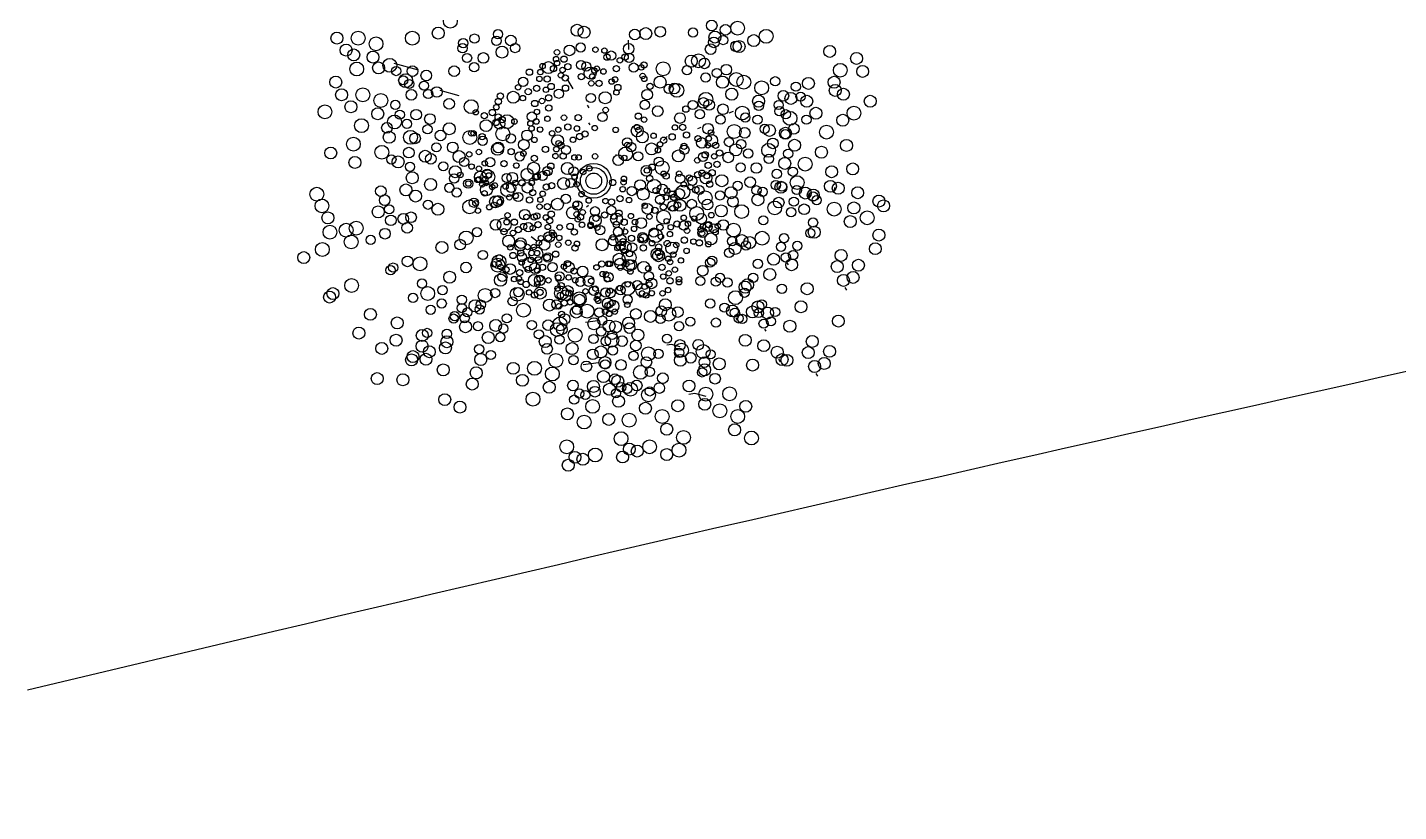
# Model space of a CAD drawing. Header units: millimetres. Extents: x 441061 to 442903, y 4515148 to 4515613.
# Drawn here: x 442607.2048 to 442607.6461, y 4515551.5268 to 4515551.7792 of the extents above; entities that cross this region are included whole.
import ezdxf

# ---------------------------------------------------------------- set-up
doc = ezdxf.new("R2010")
doc.units = ezdxf.units.MM
doc.linetypes.add('CONTINUA', pattern=[0])
doc.layers.add('01_piscinas', color=254, linetype='Continuous')

# ---------------------------------------------------------------- blocks, each defined once
blk = doc.blocks.new('A$C21391103')
at = {"layer": '01_piscinas'}
for p, q in [((174.3888, 95.1399), (174.3876, 95.1638)), ((173.8472, 95.0863), (173.7842, 95.1038)), ((174.2448, 95.0383), (174.2301, 95.0642)), ((173.9513, 95.0205), (173.9028, 95.034)), ((174.2811, 94.9963), (174.2853, 94.9895)), ((174.4551, 94.9979), (174.4551, 94.9979)), ((174.5369, 94.9944), (174.5385, 94.9938)), ((174.647, 94.9766), (174.6577, 94.9813)), ((174.2851, 94.9513), (174.2883, 94.9461)), ((174.5665, 94.9362), (174.5747, 94.9397)), ((174.4778, 94.9051), (174.4873, 94.9156)), ((174.3555, 94.8696), (174.3546, 94.8661)), ((174.5868, 94.8765), (174.5883, 94.8759)), ((174.7257, 94.7751), (174.7242, 94.7647)), ((174.7754, 94.7885), (174.7739, 94.7781)), ((174.854, 94.7673), (174.852, 94.7537)), ((174.9185, 94.7847), (174.9165, 94.7711)), ((174.2849, 94.7378), (174.2799, 94.7341)), ((174.4669, 94.7455), (174.4718, 94.7436)), ((174.3583, 94.7095), (174.3568, 94.699)), ((174.1373, 94.6581), (174.1518, 94.6471)), ((174.3763, 94.6819), (174.3743, 94.6683)), ((174.4661, 94.6115), (174.4611, 94.6078)), ((174.4925, 94.5964), (174.4875, 94.5926)), ((174.7953, 94.5904), (174.7985, 94.5852)), ((174.9444, 94.5271), (174.9486, 94.5203)), ((174.3035, 94.5006), (174.3027, 94.497)), ((174.418, 94.5051), (174.4171, 94.5016)), ((174.2771, 94.4379), (174.3076, 94.442)), ((174.3227, 94.4577), (174.3218, 94.4542)), ((174.6641, 94.4482), (174.6673, 94.443)), ((174.7381, 94.4199), (174.7413, 94.4147)), ((174.2707, 94.3288), (174.3104, 94.3342)), ((174.7738, 94.3423), (174.778, 94.3355)), ((174.87, 94.3055), (174.8742, 94.2987)), ((172.8401, 93.4911), (173.4746, 93.642, 0))]:
    blk.add_line(p, q, dxfattribs=at)
at = {"layer": '01_piscinas', "elevation": 0}
blk.add_lwpolyline([(173.4746, 93.642, -0.005815), (178.7005, 94.8128, -0.006954), (182.2422, 95.3973)], format="xyb", dxfattribs=at)
at = {"layer": '01_piscinas'}
for points in [[(190.3126, 94.6555, 0.016487), (186.4521, 94.3256, 0.014757), (179.0139, 93.2187, 0.006475), (173.2372, 91.9157, 0.008166), (166.0036, 90.06, 0.021654), (156.8841, 86.9453, 0.020322), (148.6004, 83.3147, 0.00713), (143.0416, 80.4542, 0.000222), (142.87, 80.3626), (141.5808, 79.6632), (140.2919, 78.9639, 0.002681), (138.2393, 77.8181), (131.3377, 73.999), (128.7227, 72.556), (120.8084, 68.1886), (115.8655, 65.4489), (102.6963, 58.1499), (102.5823, 58.0861), (113.3642, 40.0897)], [(190.3106, 94.5803, 0.016462), (186.461, 94.2511, 0.014755), (179.0282, 93.145, 0.006474), (173.2547, 91.8428, 0.008165), (166.024, 89.9878, 0.021653), (156.9114, 86.8754, 0.020322), (148.6335, 83.2474, 0.00713), (143.0769, 80.388, 0.000222), (142.9055, 80.2966), (141.6165, 79.5973), (140.3279, 78.8981, 0.002681), (138.276, 77.7527), (131.374, 73.9334), (128.7589, 72.4903), (120.8447, 68.1229), (115.9019, 65.3834), (102.7328, 58.0844), (102.6863, 58.0584), (113.4285, 40.1282)]]:
    blk.add_lwpolyline(points, format="xyb", dxfattribs=at)
for points in [[(174.2126, 94.5294), (174.2056, 94.5414), (174.2056, 94.5414), (174.2002, 94.5456)], [(174.5208, 94.374), (174.4982, 94.38), (174.4982, 94.38), (174.4867, 94.3785)], [(174.5876, 94.2459), (174.5582, 94.2536), (174.5582, 94.2536), (174.5433, 94.2516)]]:
    blk.add_lwpolyline(points, dxfattribs=at)
for centre, radius in [((173.9289, 95.2129), 0.0178), ((173.6369, 95.1691), 0.0154), ((173.6916, 95.1691), 0.0178), ((173.8311, 95.169), 0.0178), ((173.8979, 95.182), 0.0154), ((174.0516, 95.1791), 0.0119), ((174.2554, 95.1894), 0.0154), ((174.2734, 95.1841), 0.0154), ((174.4041, 95.1783), 0.0137), ((174.432, 95.1808), 0.0154), ((174.4696, 95.1856), 0.0137), ((174.5537, 95.1834), 0.0119), ((174.602, 95.2017), 0.0137), ((174.6102, 95.1719), 0.0154), ((174.6375, 95.1905), 0.0137), ((174.6686, 95.1948), 0.0178), ((174.7421, 95.1738), 0.0178), ((173.6607, 95.1382), 0.0154), ((173.7377, 95.1545), 0.0178), ((173.9604, 95.1431), 0.0119), ((173.9622, 95.1562), 0.0119), ((173.9911, 95.1679), 0.0119), ((174.0477, 95.1623), 0.0119), ((174.062, 95.133), 0.0154), ((174.0848, 95.1629), 0.0137), ((174.0957, 95.1435), 0.0119), ((174.2359, 95.1375), 0.0137), ((174.2646, 95.1449), 0.0119), ((174.3026, 95.1395), 0.00702), ((174.3881, 95.1417), 0.0137), ((174.5992, 95.1406), 0.0137), ((174.6074, 95.1582), 0.0137), ((174.6314, 95.1641), 0.0119), ((174.6646, 95.1479), 0.0137), ((174.6726, 95.1475), 0.0154), ((174.7102, 95.1627), 0.0154), ((174.9057, 95.1349), 0.0154), ((173.6803, 95.1259), 0.0154), ((173.7298, 95.1202), 0.0154), ((173.773, 95.0991), 0.0178), ((173.972, 95.118), 0.0119), ((174.0141, 95.118), 0.0137), ((174.2014, 95.115), 0.00702), ((174.2037, 95.1326), 0.00702), ((174.2038, 95.1047), 0.00702), ((174.2214, 95.115), 0.00808), ((174.2653, 95.0999), 0.0119), ((174.3258, 95.137), 0.00702), ((174.3325, 95.1201), 0.00808), ((174.3432, 95.1241), 0.0119), ((174.3654, 95.1119), 0.00702), ((174.379, 95.1204), 0.00808), ((174.3895, 95.1184), 0.0119), ((174.5492, 95.1098), 0.0154), ((174.5681, 95.1108), 0.0178), ((174.5832, 95.104), 0.0137), ((174.9749, 95.1169), 0.0154), ((173.6879, 95.0896), 0.0178), ((173.7442, 95.0924), 0.0154), ((173.7895, 95.0843), 0.0119), ((173.8141, 95.0596), 0.0178), ((173.8316, 95.0842), 0.0137), ((173.867, 95.073), 0.0137), ((173.9389, 95.0842), 0.0137), ((173.9903, 95.0942), 0.0119), ((174.1327, 95.0814), 0.00808), ((174.1607, 95.0817), 0.00702), ((174.1664, 95.0971), 0.00702), ((174.1814, 95.0933), 0.0154), ((174.1946, 95.0906), 0.00808), ((174.2136, 95.0733), 0.00702), ((174.2179, 95.0869), 0.00702), ((174.225, 95.0662), 0.00808), ((174.2315, 95.0955), 0.00808), ((174.2662, 95.07), 0.00808), ((174.2791, 95.0958), 0.0119), ((174.2887, 95.0791), 0.0154), ((174.2942, 95.0703), 0.00702), ((174.2999, 95.0857), 0.00702), ((174.3061, 95.0905), 0.00702), ((174.3231, 95.0832), 0.00702), ((174.3565, 95.0906), 0.00808), ((174.4011, 95.0932), 0.0119), ((174.4207, 95.0936), 0.00702), ((174.4241, 95.0717), 0.00702), ((174.4276, 95.0997), 0.00808), ((174.4769, 95.0901), 0.0178), ((174.5382, 95.0864), 0.0119), ((174.5862, 95.0676), 0.0119), ((174.6151, 95.0793), 0.0119), ((174.6396, 95.0879), 0.0137), ((174.6651, 95.0625), 0.0178), ((174.9329, 95.0864), 0.0178), ((174.9906, 95.0835), 0.0154), ((173.634, 95.0559), 0.0154), ((173.7038, 95.0232), 0.0178), ((173.8078, 95.0605), 0.0119), ((173.8229, 95.051), 0.0119), ((173.861, 95.0466), 0.0119), ((173.8942, 95.0304), 0.0137), ((174.1034, 95.0425), 0.00702), ((174.1165, 95.0565), 0.0119), ((174.1295, 95.0311), 0.00808), ((174.1515, 95.0397), 0.00808), ((174.1584, 95.0641), 0.00702), ((174.1749, 95.036), 0.00702), ((174.1783, 95.0641), 0.00808), ((174.1885, 95.0446), 0.00808), ((174.2255, 95.0403), 0.00808), ((174.2919, 95.0527), 0.00702), ((174.3118, 95.0527), 0.00808), ((174.3444, 95.0572), 0.00702), ((174.3531, 95.0626), 0.00702), ((174.3602, 95.0419), 0.00808), ((174.4282, 95.0642), 0.00702), ((174.4431, 95.0451), 0.00808), ((174.4691, 95.0558), 0.0154), ((174.4913, 95.0386), 0.0119), ((174.5058, 95.0394), 0.0137), ((174.5123, 95.0347), 0.0178), ((174.6297, 95.0557), 0.0154), ((174.6535, 95.0248), 0.0154), ((174.6845, 95.0557), 0.0178), ((174.7305, 95.0411), 0.0178), ((174.7655, 95.058), 0.0119), ((174.8187, 95.0441), 0.0119), ((174.8508, 95.0526), 0.0154), ((174.9172, 95.0555), 0.0154), ((174.9199, 95.0346), 0.0154), ((174.941, 95.0245), 0.0154), ((173.6491, 95.0232), 0.0154), ((173.6729, 94.9923), 0.0154), ((173.7499, 95.0086), 0.0178), ((173.7873, 94.9972), 0.0119), ((173.8287, 95.0231), 0.0137), ((173.8721, 95.0252), 0.0119), ((173.9258, 95), 0.0137), ((173.9828, 94.9926), 0.0178), ((174.0523, 95.0059), 0.00808), ((174.0578, 95.0198), 0.00808), ((174.0908, 95.0167), 0.0154), ((174.1156, 95.0146), 0.00702), ((174.1464, 95.0007), 0.00808), ((174.1649, 95.0071), 0.00702), ((174.182, 95.0154), 0.00808), ((174.2083, 95.0259), 0.0119), ((174.2909, 95.015), 0.0119), ((174.3276, 95.0155), 0.0154), ((174.3566, 95.0293), 0.00702), ((174.4296, 94.9971), 0.0119), ((174.4357, 95.0235), 0.0137), ((174.5532, 94.997), 0.0119), ((174.5805, 95.0022), 0.0137), ((174.5867, 95.0117), 0.0178), ((174.5953, 94.997), 0.0137), ((174.7227, 95.0068), 0.0154), ((174.7233, 94.9946), 0.0119), ((174.7744, 94.9968), 0.0119), ((174.7865, 95.0206), 0.0137), ((174.8057, 95.0139), 0.0154), ((174.8308, 95.0184), 0.0119), ((174.8465, 95.0066), 0.0154), ((175.0102, 95.0065), 0.0154), ((173.6061, 94.9792), 0.0178), ((173.742, 94.9743), 0.0154), ((173.7852, 94.9532), 0.0178), ((173.7989, 94.972), 0.0119), ((173.841, 94.972), 0.0137), ((173.8764, 94.9608), 0.0137), ((173.9944, 94.9782), 0.00702), ((174.0165, 94.9694), 0.00808), ((174.0372, 94.9775), 0.00808), ((174.0473, 94.9911), 0.00702), ((174.0522, 94.9657), 0.00808), ((174.0751, 94.954), 0.0178), ((174.1386, 94.967), 0.0119), ((174.1519, 94.9792), 0.00702), ((174.1791, 94.9614), 0.00702), ((174.1825, 94.9894), 0.00808), ((174.2217, 94.9643), 0.00702), ((174.2582, 94.9644), 0.00808), ((174.3208, 94.9661), 0.0119), ((174.329, 94.9841), 0.00702), ((174.4128, 94.9681), 0.00808), ((174.4629, 94.9809), 0.0137), ((174.5201, 94.9632), 0.0137), ((174.5353, 94.9863), 0.00808), ((174.5715, 94.9732), 0.0119), ((174.6247, 94.9594), 0.0119), ((174.6308, 94.9858), 0.0137), ((174.6807, 94.9762), 0.0178), ((174.6886, 94.9648), 0.0119), ((174.72, 94.9592), 0.0119), ((174.7764, 94.9808), 0.0119), ((174.7927, 94.973), 0.0119), ((174.8035, 94.9626), 0.0178), ((174.8459, 94.9592), 0.0119), ((174.8703, 94.9756), 0.0154), ((174.9395, 94.9576), 0.0154), ((174.9682, 94.976), 0.0178), ((173.7001, 94.9437), 0.0178), ((173.7658, 94.9382), 0.0137), ((173.8172, 94.9482), 0.0119), ((173.8704, 94.9344), 0.0119), ((173.9263, 94.9356), 0.0154), ((174.0209, 94.9437), 0.0154), ((174.0467, 94.9518), 0.00808), ((174.0556, 94.9484), 0.0137), ((174.0641, 94.9226), 0.0178), ((174.0623, 94.959), 0.00808), ((174.094, 94.9544), 0.00702), ((174.1352, 94.9495), 0.00702), ((174.1381, 94.9364), 0.00702), ((174.1504, 94.9544), 0.00702), ((174.1601, 94.9337), 0.00702), ((174.2068, 94.9332), 0.00702), ((174.2315, 94.9401), 0.00808), ((174.2548, 94.9364), 0.00702), ((174.3008, 94.9375), 0.00702), ((174.3546, 94.9329), 0.00702), ((174.4103, 94.9303), 0.0154), ((174.4094, 94.94), 0.00702), ((174.4134, 94.9325), 0.00702), ((174.4279, 94.9592), 0.00702), ((174.5071, 94.9392), 0.00702), ((174.527, 94.9392), 0.00808), ((174.5925, 94.9359), 0.0137), ((174.6599, 94.9286), 0.0178), ((174.6869, 94.9254), 0.0137), ((174.7383, 94.9354), 0.0119), ((174.7507, 94.9315), 0.0154), ((174.7916, 94.9242), 0.0154), ((174.7915, 94.9216), 0.0119), ((174.8136, 94.9357), 0.0137), ((174.8975, 94.9271), 0.0178), ((173.6793, 94.8961), 0.0178), ((173.7715, 94.9138), 0.0154), ((173.8263, 94.9137), 0.0178), ((173.8381, 94.9109), 0.0137), ((173.8931, 94.8878), 0.0119), ((173.9036, 94.9182), 0.0137), ((173.9352, 94.8878), 0.0137), ((173.979, 94.9131), 0.0178), ((173.9831, 94.924), 0.00702), ((173.9888, 94.9241), 0.00702), ((174.0122, 94.9046), 0.0119), ((174.0109, 94.9154), 0.00808), ((174.0504, 94.8831), 0.0154), ((174.0527, 94.8873), 0.0137), ((174.0849, 94.9108), 0.0119), ((174.1182, 94.8946), 0.0137), ((174.1266, 94.9188), 0.0137), ((174.1456, 94.907), 0.00702), ((174.1911, 94.9238), 0.00702), ((174.2052, 94.9049), 0.0154), ((174.2075, 94.8984), 0.00702), ((174.2139, 94.8927), 0.00808), ((174.2448, 94.9074), 0.00702), ((174.2619, 94.9157), 0.00808), ((174.2755, 94.9223), 0.00808), ((174.3844, 94.9006), 0.0119), ((174.3846, 94.8938), 0.00702), ((174.3944, 94.8885), 0.0119), ((174.4233, 94.9147), 0.0154), ((174.447, 94.8837), 0.0154), ((174.4521, 94.9176), 0.00702), ((174.4691, 94.8958), 0.00702), ((174.4782, 94.9062), 0.00808), ((174.5002, 94.9148), 0.00808), ((174.5307, 94.8904), 0.00808), ((174.5371, 94.9197), 0.00808), ((174.5664, 94.9102), 0.00808), ((174.5765, 94.8993), 0.0137), ((174.5921, 94.8929), 0.00702), ((174.6015, 94.9058), 0.0154), ((174.5944, 94.9105), 0.00702), ((174.6, 94.9259), 0.00702), ((174.612, 94.8929), 0.00808), ((174.6463, 94.9015), 0.0119), ((174.6777, 94.8959), 0.0119), ((174.7485, 94.8802), 0.0178), ((174.7592, 94.8981), 0.0137), ((174.8153, 94.8932), 0.0154), ((174.949, 94.8927), 0.0154), ((173.6209, 94.8733), 0.0154), ((173.6833, 94.8489), 0.0154), ((173.7527, 94.8752), 0.0178), ((173.7772, 94.8567), 0.0119), ((173.7946, 94.8503), 0.0154), ((173.8221, 94.8743), 0.0137), ((173.8645, 94.8648), 0.0154), ((173.8786, 94.8582), 0.0137), ((173.9515, 94.8641), 0.0154), ((173.9775, 94.87), 0.00702), ((174.0026, 94.8759), 0.00702), ((174.0856, 94.8767), 0.00808), ((174.1076, 94.8643), 0.0119), ((174.1173, 94.872), 0.00702), ((174.1452, 94.8598), 0.00808), ((174.1739, 94.8827), 0.00808), ((174.1996, 94.8654), 0.00702), ((174.2019, 94.883), 0.00702), ((174.2195, 94.8654), 0.00808), ((174.2267, 94.881), 0.0119), ((174.2485, 94.8619), 0.00702), ((174.259, 94.8618), 0.00702), ((174.3016, 94.8646), 0.00702), ((174.3613, 94.8547), 0.0137), ((174.3802, 94.8707), 0.0178), ((174.3766, 94.8608), 0.00702), ((174.4127, 94.8647), 0.0119), ((174.4659, 94.8509), 0.0119), ((174.4634, 94.8805), 0.00702), ((174.5162, 94.8657), 0.0154), ((174.5316, 94.8817), 0.0119), ((174.5795, 94.8629), 0.0119), ((174.5852, 94.8685), 0.00808), ((174.6085, 94.8648), 0.00702), ((174.6221, 94.8734), 0.00808), ((174.6446, 94.862), 0.0137), ((174.6639, 94.8814), 0.0154), ((174.696, 94.872), 0.0119), ((174.7492, 94.8582), 0.0119), ((174.7989, 94.8716), 0.0119), ((174.8426, 94.8447), 0.0178), ((174.8845, 94.8753), 0.0154), ((173.8252, 94.8379), 0.0119), ((173.9108, 94.839), 0.0119), ((173.9416, 94.825), 0.0154), ((173.9646, 94.8502), 0.0119), ((173.9837, 94.8383), 0.00702), ((174.0024, 94.8331), 0.00702), ((174.0254, 94.8122), 0.0178), ((174.0176, 94.8465), 0.00702), ((174.0239, 94.8196), 0.0119), ((174.0315, 94.8496), 0.0119), ((174.0673, 94.8456), 0.00808), ((174.099, 94.841), 0.00702), ((174.1268, 94.8181), 0.0154), ((174.1434, 94.8342), 0.0154), ((174.1791, 94.8266), 0.0119), ((174.1778, 94.822), 0.00702), ((174.1876, 94.8393), 0.00808), ((174.2304, 94.8334), 0.0154), ((174.246, 94.826), 0.0119), ((174.2982, 94.8014), 0.0447), ((174.2982, 94.8014), 0.0344), ((174.271, 94.8242), 0.00702), ((174.2867, 94.8335), 0.00702), ((174.4336, 94.8274), 0.0137), ((174.4351, 94.8283), 0.00702), ((174.4487, 94.8368), 0.00808), ((174.4743, 94.8352), 0.0178), ((174.5179, 94.8202), 0.00702), ((174.5649, 94.8543), 0.00702), ((174.5769, 94.8213), 0.00808), ((174.5929, 94.8418), 0.00808), ((174.603, 94.8223), 0.00808), ((174.6157, 94.8441), 0.00808), ((174.6764, 94.8362), 0.0119), ((174.717, 94.8347), 0.0137), ((174.7694, 94.8195), 0.0119), ((174.7899, 94.8466), 0.0154), ((174.811, 94.8251), 0.0119), ((174.9108, 94.825), 0.0154), ((174.9649, 94.8322), 0.0154), ((173.8147, 94.7782), 0.0154), ((173.8308, 94.8095), 0.0154), ((173.878, 94.7922), 0.0154), ((173.9263, 94.7836), 0.0119), ((173.9387, 94.8077), 0.0119), ((173.955, 94.817), 0.00702), ((173.975, 94.7944), 0.0119), ((173.9752, 94.7947), 0.00702), ((174.0066, 94.8112), 0.0154), ((173.9989, 94.804), 0.00702), ((174.0028, 94.8055), 0.00702), ((174.0114, 94.7925), 0.00702), ((174.0217, 94.7785), 0.0154), ((174.0191, 94.8066), 0.00702), ((174.0204, 94.7961), 0.00702), ((174.028, 94.8154), 0.00702), ((174.0369, 94.7858), 0.00702), ((174.0433, 94.7898), 0.00702), ((174.0764, 94.7785), 0.0178), ((174.0739, 94.8089), 0.0119), ((174.0711, 94.7868), 0.00702), ((174.0855, 94.7838), 0.0119), ((174.0884, 94.8097), 0.0137), ((174.0963, 94.7963), 0.00702), ((174.1133, 94.7965), 0.00808), ((174.1276, 94.7838), 0.0137), ((174.1387, 94.7964), 0.00702), ((174.1489, 94.8111), 0.00808), ((174.1526, 94.8129), 0.00808), ((174.1664, 94.8142), 0.0119), ((174.1763, 94.7856), 0.00808), ((174.1898, 94.789), 0.00808), ((174.2205, 94.7944), 0.0154), ((174.2384, 94.796), 0.0119), ((174.2488, 94.8121), 0.00702), ((174.2542, 94.7925), 0.00702), ((174.2982, 94.8014), 0.0203), ((174.3469, 94.7973), 0.00808), ((174.3749, 94.7976), 0.00702), ((174.3758, 94.8068), 0.00702), ((174.4177, 94.7908), 0.0137), ((174.4422, 94.8076), 0.00808), ((174.4535, 94.7876), 0.0178), ((174.4749, 94.7794), 0.0137), ((174.4783, 94.8198), 0.00702), ((174.4847, 94.8141), 0.00808), ((174.5205, 94.8073), 0.0119), ((174.5301, 94.7923), 0.00702), ((174.5441, 94.8088), 0.00808), ((174.5519, 94.8017), 0.0119), ((174.5471, 94.7851), 0.00702), ((174.5661, 94.8174), 0.00808), ((174.5872, 94.8091), 0.0154), ((174.5894, 94.8137), 0.00702), ((174.5965, 94.7931), 0.00808), ((174.628, 94.8019), 0.0154), ((174.6688, 94.7889), 0.0119), ((174.701, 94.7981), 0.0137), ((174.7669, 94.7907), 0.0119), ((174.78, 94.7851), 0.0154), ((174.7826, 94.7868), 0.0119), ((174.8218, 94.7971), 0.0178), ((174.9075, 94.7875), 0.0154), ((174.9279, 94.7825), 0.0154), ((173.5853, 94.7671), 0.0178), ((173.7499, 94.775), 0.0137), ((173.7599, 94.7518), 0.0137), ((173.8396, 94.7624), 0.0154), ((173.9454, 94.7714), 0.0119), ((173.9896, 94.7452), 0.0119), ((174.0169, 94.7695), 0.00702), ((174.0455, 94.7476), 0.0154), ((174.0524, 94.7499), 0.0137), ((174.081, 94.759), 0.00702), ((174.0972, 94.7629), 0.00702), ((174.1038, 94.76), 0.0119), ((174.1329, 94.7525), 0.00808), ((174.1408, 94.7709), 0.00808), ((174.1609, 94.7528), 0.00702), ((174.1666, 94.7682), 0.00702), ((174.2048, 94.7412), 0.0154), ((174.2263, 94.7551), 0.0119), ((174.2668, 94.7673), 0.00702), ((174.2855, 94.7508), 0.00702), ((174.3658, 94.7556), 0.00808), ((174.3726, 94.78), 0.00702), ((174.3891, 94.7519), 0.00702), ((174.3961, 94.7753), 0.0119), ((174.4255, 94.7674), 0.0154), ((174.4588, 94.7762), 0.00808), ((174.4689, 94.753), 0.0119), ((174.4845, 94.7589), 0.00702), ((174.4868, 94.7766), 0.00702), ((174.5004, 94.7673), 0.00808), ((174.5044, 94.7589), 0.00808), ((174.5188, 94.7679), 0.0137), ((174.5279, 94.7729), 0.0178), ((174.561, 94.7784), 0.00808), ((174.5702, 94.7779), 0.0119), ((174.585, 94.7579), 0.0178), ((174.6234, 94.7641), 0.0119), ((174.6518, 94.7709), 0.0154), ((174.6566, 94.7479), 0.0137), ((174.7173, 94.7773), 0.0119), ((174.721, 94.7529), 0.0154), ((174.733, 94.7734), 0.0119), ((174.7744, 94.7456), 0.0137), ((174.8134, 94.748), 0.0119), ((174.821, 94.778), 0.0119), ((174.843, 94.7701), 0.0154), ((174.8634, 94.7651), 0.0154), ((174.863, 94.7613), 0.0119), ((174.8722, 94.7519), 0.0119), ((174.9778, 94.771), 0.0154), ((175.0325, 94.7493), 0.0154), ((173.5984, 94.737), 0.0178), ((173.6136, 94.7063), 0.0154), ((173.7432, 94.7217), 0.0154), ((173.7716, 94.7282), 0.0119), ((173.8279, 94.7078), 0.0137), ((173.8713, 94.7401), 0.0119), ((173.897, 94.7284), 0.0154), ((173.9786, 94.7345), 0.0178), ((173.9935, 94.7436), 0.00702), ((173.9999, 94.7247), 0.00702), ((174.0292, 94.7337), 0.00702), ((174.0418, 94.7397), 0.00702), ((174.0566, 94.747), 0.00702), ((174.1206, 94.7145), 0.0137), ((174.1586, 94.7352), 0.00702), ((174.1785, 94.7352), 0.00808), ((174.1887, 94.7157), 0.00808), ((174.2436, 94.7192), 0.0154), ((174.2562, 94.7382), 0.0119), ((174.2522, 94.7415), 0.00702), ((174.2543, 94.7155), 0.00702), ((174.2696, 94.7204), 0.00702), ((174.3014, 94.7232), 0.0119), ((174.3261, 94.7134), 0.00808), ((174.3283, 94.7495), 0.00702), ((174.3434, 94.7258), 0.0119), ((174.3438, 94.747), 0.00808), ((174.363, 94.7183), 0.00808), ((174.4295, 94.7374), 0.00702), ((174.4366, 94.7295), 0.0137), ((174.4556, 94.7259), 0.00808), ((174.4781, 94.708), 0.0178), ((174.4776, 94.7345), 0.00808), ((174.5021, 94.7368), 0.0137), ((174.501, 94.7309), 0.00702), ((174.5201, 94.7385), 0.0154), ((174.5145, 94.7394), 0.00808), ((174.5506, 94.7421), 0.0119), ((174.5632, 94.7174), 0.0178), ((174.5912, 94.7406), 0.0137), ((174.6264, 94.7243), 0.0154), ((174.679, 94.7224), 0.0178), ((174.7642, 94.7318), 0.0178), ((174.8064, 94.7209), 0.0119), ((174.8399, 94.7284), 0.0137), ((174.9172, 94.7288), 0.0178), ((174.9679, 94.7319), 0.0154), ((175.0024, 94.7065), 0.0178), ((175.0443, 94.7371), 0.0154), ((173.619, 94.6695), 0.0178), ((173.6606, 94.6744), 0.0178), ((173.6867, 94.6797), 0.0178), ((173.7757, 94.6999), 0.0137), ((173.8078, 94.7037), 0.0137), ((173.8178, 94.6805), 0.0137), ((174.0455, 94.6884), 0.0137), ((174.0674, 94.6885), 0.0178), ((174.0739, 94.6952), 0.00702), ((174.0762, 94.7128), 0.00702), ((174.0938, 94.6952), 0.00808), ((174.118, 94.684), 0.00808), ((174.1249, 94.7084), 0.00702), ((174.1298, 94.6821), 0.0119), ((174.1413, 94.6803), 0.00702), ((174.1448, 94.7084), 0.00808), ((174.1517, 94.7108), 0.00808), ((174.1549, 94.6889), 0.00808), ((174.1751, 94.7072), 0.00702), ((174.18, 94.6829), 0.00702), ((174.1848, 94.699), 0.00808), ((174.2105, 94.6817), 0.00702), ((174.2374, 94.6841), 0.00808), ((174.2572, 94.7024), 0.00702), ((174.2641, 94.7085), 0.00808), ((174.268, 94.6884), 0.00702), ((174.29, 94.6856), 0.00702), ((174.2901, 94.6883), 0.00702), ((174.3023, 94.6997), 0.0154), ((174.3041, 94.7048), 0.00808), ((174.3071, 94.6811), 0.00702), ((174.3147, 94.6748), 0.0119), ((174.357, 94.7031), 0.0154), ((174.3494, 94.7098), 0.00702), ((174.3565, 94.6891), 0.00808), ((174.3765, 94.6951), 0.00808), ((174.3938, 94.7109), 0.00702), ((174.4045, 94.6954), 0.00702), ((174.4206, 94.6929), 0.0137), ((174.4417, 94.7094), 0.00702), ((174.4685, 94.6818), 0.00808), ((174.4858, 94.6976), 0.00702), ((174.4965, 94.6821), 0.00702), ((174.5127, 94.6906), 0.00808), ((174.5303, 94.6864), 0.0119), ((174.53, 94.7064), 0.00702), ((174.5407, 94.691), 0.00702), ((174.5569, 94.7044), 0.00702), ((174.5752, 94.704), 0.0137), ((174.5792, 94.6839), 0.00702), ((174.5915, 94.6832), 0.0119), ((174.5942, 94.6888), 0.00808), ((174.6011, 94.7132), 0.00702), ((174.6072, 94.6793), 0.0119), ((174.6176, 94.6852), 0.00702), ((174.6317, 94.6879), 0.0137), ((174.6583, 94.6748), 0.0178), ((174.7349, 94.6998), 0.0119), ((174.8629, 94.6942), 0.0119), ((174.9588, 94.6968), 0.0154), ((173.6737, 94.6443), 0.0178), ((173.7238, 94.6495), 0.0119), ((173.7607, 94.6655), 0.0137), ((173.9541, 94.6373), 0.0137), ((173.9697, 94.6545), 0.0178), ((173.9976, 94.6696), 0.0119), ((174.067, 94.6708), 0.00808), ((174.0792, 94.6463), 0.0154), ((174.0903, 94.6672), 0.00702), ((174.1039, 94.6757), 0.00808), ((174.1105, 94.6411), 0.0137), ((174.1624, 94.6538), 0.00702), ((174.1835, 94.6569), 0.0137), ((174.1814, 94.6544), 0.00808), ((174.1907, 94.6684), 0.00702), ((174.1953, 94.6624), 0.00702), ((174.2094, 94.6547), 0.00702), ((174.2482, 94.6701), 0.00808), ((174.3196, 94.6369), 0.0154), ((174.3484, 94.6463), 0.0119), ((174.3472, 94.6562), 0.00702), ((174.3607, 94.6703), 0.0119), ((174.3684, 94.6497), 0.0137), ((174.3734, 94.6447), 0.00808), ((174.379, 94.6709), 0.00702), ((174.3954, 94.6534), 0.00808), ((174.4022, 94.6778), 0.00702), ((174.4187, 94.6497), 0.00702), ((174.4237, 94.6565), 0.0119), ((174.4267, 94.6532), 0.0119), ((174.4573, 94.6604), 0.0178), ((174.4526, 94.6683), 0.0119), ((174.471, 94.6577), 0.00702), ((174.4942, 94.6645), 0.00702), ((174.5316, 94.6489), 0.00808), ((174.5384, 94.6733), 0.00702), ((174.5549, 94.6453), 0.00702), ((174.5734, 94.6763), 0.00702), ((174.5782, 94.6676), 0.0119), ((174.5769, 94.6663), 0.00702), ((174.5999, 94.6519), 0.0154), ((174.6119, 94.6693), 0.00702), ((174.6545, 94.6462), 0.0119), ((174.6795, 94.6477), 0.0154), ((174.6998, 94.6427), 0.0154), ((174.7317, 94.6538), 0.0178), ((174.7882, 94.6539), 0.0119), ((174.8559, 94.6671), 0.0119), ((174.8659, 94.6693), 0.0154), ((175.0323, 94.662), 0.0154), ((173.5515, 94.604), 0.0154), ((173.5994, 94.6247), 0.0178), ((173.9074, 94.6301), 0.0154), ((174.0128, 94.6106), 0.0119), ((174.0833, 94.6301), 0.00702), ((174.0904, 94.6094), 0.00808), ((174.1081, 94.6346), 0.0137), ((174.1135, 94.6048), 0.0119), ((174.1105, 94.6155), 0.00808), ((174.1277, 94.6312), 0.00702), ((174.1491, 94.6136), 0.0178), ((174.1385, 94.6158), 0.00702), ((174.1441, 94.6311), 0.00702), ((174.1521, 94.6155), 0.00702), ((174.157, 94.6416), 0.00702), ((174.1714, 94.6368), 0.0137), ((174.1805, 94.6044), 0.0119), ((174.2002, 94.6127), 0.00808), ((174.2071, 94.6371), 0.00702), ((174.2329, 94.6422), 0.00702), ((174.25, 94.6288), 0.00808), ((174.2549, 94.6394), 0.00702), ((174.3594, 94.6283), 0.00702), ((174.3675, 94.6341), 0.0119), ((174.3795, 94.631), 0.0154), ((174.3715, 94.6292), 0.00702), ((174.3764, 94.6211), 0.00702), ((174.3895, 94.6041), 0.0178), ((174.3903, 94.6144), 0.00808), ((174.3972, 94.6302), 0.0119), ((174.4258, 94.629), 0.00808), ((174.4481, 94.6411), 0.00702), ((174.4613, 94.6131), 0.0154), ((174.4653, 94.6088), 0.0154), ((174.4635, 94.616), 0.00702), ((174.4654, 94.6315), 0.00808), ((174.4874, 94.6401), 0.00808), ((174.4989, 94.6283), 0.0154), ((174.503, 94.6118), 0.00702), ((174.5107, 94.6365), 0.00702), ((174.5371, 94.6213), 0.00702), ((174.5701, 94.6419), 0.00808), ((174.5934, 94.6383), 0.00702), ((174.6469, 94.6162), 0.0119), ((174.6622, 94.6275), 0.0154), ((174.6902, 94.6353), 0.0119), ((174.7804, 94.6317), 0.0119), ((174.7928, 94.6043), 0.0119), ((174.8119, 94.6103), 0.0119), ((174.8224, 94.6343), 0.0119), ((174.9352, 94.6097), 0.0154), ((175.0232, 94.6269), 0.0154), ((173.7751, 94.5714), 0.0119), ((173.7817, 94.5782), 0.0119), ((173.8186, 94.5942), 0.0137), ((173.8509, 94.588), 0.0178), ((173.9694, 94.5783), 0.0137), ((174.0511, 94.5845), 0.0178), ((174.0415, 94.5869), 0.00702), ((174.0542, 94.5931), 0.0178), ((174.0536, 94.5878), 0.00702), ((174.0554, 94.6034), 0.00808), ((174.0585, 94.5797), 0.00702), ((174.0723, 94.573), 0.00808), ((174.0831, 94.5745), 0.0137), ((174.113, 94.5913), 0.00702), ((174.1333, 94.5875), 0.0178), ((174.1293, 94.5738), 0.00808), ((174.1362, 94.5981), 0.00702), ((174.1464, 94.5768), 0.0137), ((174.1561, 94.5981), 0.00808), ((174.1662, 94.5786), 0.00808), ((174.1782, 94.6041), 0.00808), ((174.1921, 94.5793), 0.0119), ((174.2214, 94.5809), 0.00702), ((174.2342, 94.5792), 0.0137), ((174.2307, 94.5884), 0.00808), ((174.2697, 94.568), 0.0137), ((174.3053, 94.5787), 0.00702), ((174.3189, 94.5872), 0.00808), ((174.3356, 94.5879), 0.00702), ((174.3397, 94.5879), 0.00702), ((174.3634, 94.5997), 0.0154), ((174.3656, 94.5885), 0.0137), ((174.3666, 94.578), 0.00702), ((174.3883, 94.5839), 0.0154), ((174.3824, 94.5874), 0.00702), ((174.3952, 94.5847), 0.0137), ((174.4268, 94.5789), 0.0154), ((174.4384, 94.5761), 0.00702), ((174.4684, 94.6078), 0.00702), ((174.4741, 94.5788), 0.00808), ((174.4899, 94.6008), 0.00702), ((174.4948, 94.5926), 0.00702), ((174.5227, 94.5967), 0.00702), ((174.5788, 94.5701), 0.0137), ((174.598, 94.591), 0.0119), ((174.6029, 94.5958), 0.0119), ((174.7209, 94.5879), 0.0119), ((174.7614, 94.5996), 0.0154), ((174.8078, 94.5855), 0.0154), ((174.925, 94.5808), 0.0154), ((174.9797, 94.5842), 0.0154), ((173.6747, 94.532), 0.0178), ((173.8559, 94.5371), 0.0119), ((173.9272, 94.5534), 0.0154), ((174.0581, 94.5458), 0.0154), ((174.063, 94.5539), 0.0119), ((174.0933, 94.5486), 0.00702), ((174.1054, 94.5496), 0.00702), ((174.1073, 94.5651), 0.00808), ((174.1103, 94.5414), 0.00702), ((174.1452, 94.5453), 0.0154), ((174.159, 94.5454), 0.0137), ((174.1526, 94.5701), 0.00702), ((174.1597, 94.5494), 0.00808), ((174.1816, 94.5454), 0.00702), ((174.2104, 94.5555), 0.0119), ((174.2072, 94.5525), 0.00702), ((174.2336, 94.5529), 0.00702), ((174.2475, 94.5694), 0.00808), ((174.2506, 94.5457), 0.00702), ((174.2636, 94.5416), 0.0119), ((174.285, 94.5435), 0.0137), ((174.2916, 94.5438), 0.00702), ((174.3212, 94.5613), 0.00702), ((174.3299, 94.5609), 0.00702), ((174.3364, 94.5535), 0.0119), ((174.3328, 94.5478), 0.00702), ((174.3928, 94.5679), 0.00702), ((174.4104, 94.5331), 0.0119), ((174.44, 94.5561), 0.0119), ((174.4468, 94.5375), 0.0137), ((174.4772, 94.5551), 0.00702), ((174.4914, 94.5635), 0.00702), ((174.4943, 94.5442), 0.00808), ((174.5072, 94.5729), 0.00702), ((174.5177, 94.5406), 0.00702), ((174.5178, 94.5483), 0.00702), ((174.5727, 94.5437), 0.0119), ((174.6126, 94.5419), 0.0119), ((174.6234, 94.5519), 0.0119), ((174.6425, 94.5397), 0.0119), ((174.6943, 94.5342), 0.0154), ((174.7086, 94.552), 0.0119), ((174.7515, 94.5606), 0.0154), ((174.9412, 94.5452), 0.0154), ((174.966, 94.5529), 0.0154), ((173.6182, 94.5024), 0.0154), ((173.6268, 94.5113), 0.0154), ((173.833, 94.5001), 0.0119), ((173.8707, 94.5114), 0.0178), ((173.9089, 94.52), 0.0119), ((174.0186, 94.5065), 0.0178), ((174.0442, 94.5126), 0.0119), ((174.1009, 94.5095), 0.0178), ((174.104, 94.5151), 0.0119), ((174.1242, 94.5348), 0.00808), ((174.1319, 94.5142), 0.00702), ((174.1457, 94.5075), 0.00808), ((174.1603, 94.5126), 0.0154), ((174.153, 94.5351), 0.00702), ((174.1601, 94.5144), 0.00808), ((174.215, 94.5126), 0.0178), ((174.2051, 94.5243), 0.00702), ((174.2122, 94.5063), 0.00808), ((174.2143, 94.5318), 0.00808), ((174.226, 94.5069), 0.0137), ((174.2314, 94.5181), 0.0137), ((174.2343, 94.5123), 0.00808), ((174.2611, 94.498), 0.0178), ((174.2772, 94.5171), 0.00702), ((174.2985, 94.5184), 0.0119), ((174.3025, 94.524), 0.00702), ((174.3083, 94.5074), 0.00702), ((174.3287, 94.514), 0.0119), ((174.3414, 94.5123), 0.0119), ((174.3403, 94.5184), 0.00702), ((174.3673, 94.52), 0.0119), ((174.3656, 94.5253), 0.00702), ((174.3858, 94.5247), 0.0178), ((174.3858, 94.5352), 0.00702), ((174.4243, 94.5197), 0.0178), ((174.4227, 94.512), 0.00702), ((174.429, 94.5287), 0.00702), ((174.4332, 94.5065), 0.00702), ((174.4416, 94.5347), 0.00702), ((174.4477, 94.5122), 0.00702), ((174.4754, 94.5119), 0.00702), ((174.4897, 94.5203), 0.00702), ((174.663, 94.5007), 0.0178), ((174.6879, 94.5278), 0.0154), ((174.6866, 94.5135), 0.0119), ((174.7827, 94.5237), 0.0119), ((174.8477, 94.5238), 0.0154), ((173.8783, 94.4696), 0.0119), ((173.9068, 94.4858), 0.0119), ((173.9584, 94.474), 0.0119), ((173.9585, 94.4953), 0.0119), ((173.9726, 94.4631), 0.0119), ((173.9925, 94.4797), 0.0154), ((174.0045, 94.4705), 0.0119), ((174.0075, 94.4829), 0.0119), ((174.0893, 94.4912), 0.0119), ((174.1172, 94.4686), 0.0178), ((174.1841, 94.4817), 0.0154), ((174.2022, 94.4831), 0.0119), ((174.2087, 94.4783), 0.00702), ((174.2223, 94.4868), 0.00808), ((174.2374, 94.4886), 0.00702), ((174.2532, 94.4637), 0.0154), ((174.2554, 94.4692), 0.0119), ((174.2614, 94.4957), 0.0137), ((174.281, 94.4661), 0.0178), ((174.3062, 94.4972), 0.00702), ((174.3123, 94.4626), 0.0119), ((174.3097, 94.4926), 0.00702), ((174.3342, 94.4861), 0.0137), ((174.3337, 94.4813), 0.00702), ((174.3478, 94.4791), 0.0154), ((174.3463, 94.4873), 0.00702), ((174.3856, 94.4961), 0.0119), ((174.3848, 94.4825), 0.00702), ((174.472, 94.4661), 0.0137), ((174.4825, 94.4825), 0.0154), ((174.4914, 94.4583), 0.0178), ((174.5148, 94.4636), 0.0137), ((174.5982, 94.4856), 0.0119), ((174.6348, 94.475), 0.0119), ((174.6551, 94.4664), 0.0154), ((174.7069, 94.464), 0.0154), ((174.7209, 94.477), 0.0154), ((174.731, 94.4834), 0.0119), ((174.7457, 94.4612), 0.0154), ((174.7652, 94.4638), 0.0119), ((174.8318, 94.4772), 0.0154), ((173.7232, 94.4578), 0.0154), ((173.7921, 94.4356), 0.0154), ((173.9374, 94.4468), 0.0119), ((173.9402, 94.4533), 0.0119), ((173.9681, 94.4259), 0.0154), ((173.966, 94.448), 0.0119), ((174.0002, 94.4271), 0.0119), ((174.0457, 94.4292), 0.0154), ((174.0745, 94.4476), 0.0119), ((174.1387, 94.4302), 0.0119), ((174.1808, 94.4301), 0.0137), ((174.2113, 94.4331), 0.0178), ((174.2158, 94.4576), 0.00808), ((174.2231, 94.4457), 0.0137), ((174.2986, 94.4335), 0.0154), ((174.3204, 94.4417), 0.0119), ((174.3274, 94.4646), 0.00702), ((174.3378, 94.4278), 0.0154), ((174.3379, 94.4591), 0.00702), ((174.3543, 94.4256), 0.0154), ((174.3524, 94.4648), 0.00702), ((174.388, 94.4355), 0.0154), ((174.4065, 94.4588), 0.0137), ((174.4441, 94.4526), 0.0154), ((174.4699, 94.446), 0.0119), ((174.5179, 94.4272), 0.0119), ((174.5468, 94.4389), 0.0119), ((174.6128, 94.4365), 0.0119), ((174.6616, 94.4621), 0.0119), ((174.6713, 94.4474), 0.0119), ((174.6809, 94.446), 0.0119), ((174.7231, 94.4612), 0.0119), ((174.7356, 94.4338), 0.0119), ((174.7547, 94.4397), 0.0119), ((174.8031, 94.4272), 0.0154), ((174.928, 94.4404), 0.0154), ((173.6934, 94.4097), 0.0154), ((173.7893, 94.3912), 0.0154), ((173.8566, 94.4035), 0.0154), ((173.8693, 94.4099), 0.0119), ((173.9201, 94.4074), 0.0119), ((174.0266, 94.3981), 0.0154), ((174.0576, 94.399), 0.0119), ((174.0654, 94.4212), 0.0119), ((174.157, 94.4064), 0.0119), ((174.2043, 94.4185), 0.0178), ((174.2102, 94.3925), 0.0119), ((174.2162, 94.419), 0.0137), ((174.2503, 94.404), 0.0178), ((174.2977, 94.3942), 0.0119), ((174.3175, 94.4138), 0.0119), ((174.345, 94.3915), 0.0178), ((174.3456, 94.4046), 0.0119), ((174.3906, 94.4222), 0.0137), ((174.4118, 94.4046), 0.0154), ((174.4869, 94.3952), 0.0119), ((174.6882, 94.3909), 0.0154), ((173.7524, 94.3701), 0.0154), ((173.8564, 94.3758), 0.0154), ((173.8749, 94.3616), 0.0154), ((173.9164, 94.3712), 0.0154), ((173.9202, 94.3873), 0.0154), ((174.0032, 94.3681), 0.0119), ((174.1733, 94.3876), 0.0154), ((174.1779, 94.369), 0.0137), ((174.2425, 94.3696), 0.0154), ((174.296, 94.3548), 0.0137), ((174.3165, 94.361), 0.0154), ((174.3291, 94.3886), 0.0119), ((174.3474, 94.3648), 0.0119), ((174.3712, 94.3886), 0.0137), ((174.4066, 94.3774), 0.0137), ((174.439, 94.356), 0.0178), ((174.518, 94.3589), 0.0119), ((174.5242, 94.3655), 0.0178), ((174.5201, 94.379), 0.0137), ((174.5673, 94.3795), 0.0137), ((174.5798, 94.3622), 0.0178), ((174.7358, 94.3771), 0.0154), ((174.7706, 94.3603), 0.0154), ((174.8506, 94.3592), 0.0154), ((174.8608, 94.388), 0.0154), ((174.9053, 94.3625), 0.0154), ((173.8291, 94.3405), 0.0154), ((173.8328, 94.3489), 0.0154), ((173.8663, 94.342), 0.0154), ((174.0074, 94.3415), 0.0154), ((174.0333, 94.3532), 0.0119), ((174.0908, 94.3188), 0.0154), ((174.1456, 94.3188), 0.0178), ((174.2006, 94.339), 0.0178), ((174.246, 94.3399), 0.0119), ((174.2793, 94.3237), 0.0137), ((174.3271, 94.3337), 0.0154), ((174.3278, 94.3289), 0.0119), ((174.3683, 94.3275), 0.0137), ((174.4006, 94.351), 0.0119), ((174.4338, 94.3348), 0.0137), ((174.4648, 94.3561), 0.0119), ((174.5214, 94.3394), 0.0154), ((174.5479, 94.3459), 0.0137), ((174.5834, 94.3347), 0.0137), ((174.5993, 94.3549), 0.0119), ((174.6214, 94.3302), 0.0154), ((174.7071, 94.3271), 0.0154), ((174.7832, 94.3412), 0.0154), ((174.7957, 94.3394), 0.0154), ((174.8668, 94.3235), 0.0154), ((174.8916, 94.3313), 0.0154), ((173.7407, 94.2924), 0.0154), ((173.8067, 94.2892), 0.0154), ((173.9108, 94.3148), 0.0154), ((173.9956, 94.3072), 0.0154), ((174.1146, 94.2879), 0.0154), ((174.1916, 94.3042), 0.0178), ((174.3233, 94.2975), 0.0154), ((174.3524, 94.2909), 0.0137), ((174.3599, 94.2856), 0.0154), ((174.4183, 94.3084), 0.0178), ((174.4428, 94.3095), 0.0119), ((174.476, 94.2933), 0.0137), ((174.5773, 94.3083), 0.0119), ((174.5838, 94.3149), 0.0154), ((174.6105, 94.2921), 0.0137), ((173.9854, 94.2783), 0.0154), ((174.1838, 94.2699), 0.0154), ((174.2447, 94.2746), 0.0137), ((174.261, 94.2538), 0.0119), ((174.2975, 94.2721), 0.0154), ((174.3012, 94.2585), 0.0137), ((174.3384, 94.2648), 0.0154), ((174.3554, 94.2545), 0.0119), ((174.3687, 94.2701), 0.0119), ((174.3843, 94.2662), 0.0119), ((174.3931, 94.2648), 0.0178), ((174.4088, 94.2747), 0.0137), ((174.4392, 94.2502), 0.0178), ((174.4426, 94.2594), 0.0119), ((174.4671, 94.2679), 0.0137), ((174.5435, 94.2733), 0.0154), ((174.5867, 94.2522), 0.0178), ((174.648, 94.253), 0.0178), ((173.9146, 94.2381), 0.0154), ((173.9538, 94.2188), 0.0154), ((174.1418, 94.2393), 0.0178), ((174.2478, 94.2382), 0.0119), ((174.2767, 94.25), 0.0119), ((174.2953, 94.2208), 0.0178), ((174.3621, 94.2338), 0.0154), ((174.4313, 94.2159), 0.0154), ((174.5147, 94.2225), 0.0154), ((174.584, 94.2261), 0.0154), ((174.6228, 94.2093), 0.0178), ((174.6896, 94.2209), 0.0154), ((174.2304, 94.2015), 0.0154), ((174.2736, 94.1804), 0.0178), ((174.3367, 94.1872), 0.0154), ((174.3894, 94.1853), 0.0178), ((174.4745, 94.1948), 0.0178), ((174.6689, 94.1947), 0.0178), ((174.4862, 94.162), 0.0154), ((174.5294, 94.1409), 0.0178), ((174.661, 94.1604), 0.0154), ((174.7042, 94.1393), 0.0178), ((174.2287, 94.1166), 0.0178), ((174.3686, 94.1377), 0.0178), ((174.3898, 94.1107), 0.0154), ((174.4102, 94.1057), 0.0154), ((174.442, 94.1168), 0.0178), ((174.5178, 94.1079), 0.0178), ((174.2499, 94.0896), 0.0154), ((174.2702, 94.0845), 0.0154), ((174.3021, 94.0956), 0.0178), ((174.3725, 94.0904), 0.0154), ((174.486, 94.0968), 0.0154), ((174.2326, 94.0693), 0.0154)]:
    blk.add_circle(centre, radius, dxfattribs=at)

msp = doc.modelspace()

# ---------------------------------------------------------------- block references
at = {"layer": '01_piscinas', "color": 6, "linetype": 'CONTINUA', "xscale": 0.125, "yscale": 0.125, "zscale": 0.125}
msp.add_blockref('A$C21391103', (442585.59978, 4515539.87964), dxfattribs=at)

doc.saveas('drawing.dxf')
